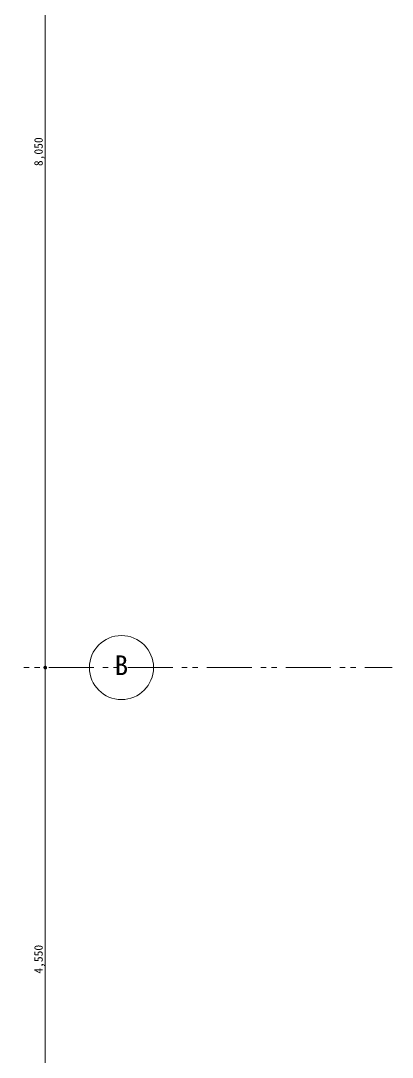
# Model space of a CAD drawing. Units: millimetres at full size. Extents: x -22551 to 92397, y -19340 to 14894.
# Drawn here: x 20966 to 23862, y -4271 to 3816 of the extents above; entities that cross this region are included whole.
import ezdxf
from ezdxf.enums import TextEntityAlignment as Align

# ---------------------------------------------------------------- set-up
doc = ezdxf.new("R2010")
doc.units = ezdxf.units.MM
doc.header["$LTSCALE"] = 70
doc.linetypes.add('DOUBLE_CHAIN1', pattern=[8.8, 5, -1, 0.6, -0.6, 0.6, -1])
doc.layers.add('2-0_通芯', color=7, linetype='Continuous', lineweight=15)
doc.styles.add('ＭＳ ゴシック', font='')
doc.styles.get('ＭＳ ゴシック').set_extended_font_data('MS Gothic')

# ---------------------------------------------------------------- blocks, each defined once
blk = doc.blocks.new('グループ部品-125')
at = {"layer": '2-0_通芯'}
blk.add_line((21156.61, -5780.7), (21156.61, 6819.3), dxfattribs=at)
at = {"layer": '2-0_通芯', "linetype": 'DOUBLE_CHAIN1'}
blk.add_line((-22551.09, -1230.7), (23861.61, -1230.7), dxfattribs=at)
at = {"layer": '2-0_通芯'}
blk.add_circle((21750.58, -1230.7), 250, dxfattribs=at)
at = {"layer": '2-0_通芯', "color": 4}
for points in [[(21141.61, -1230.7), (21171.61, -1230.7), (21144.48, -1221.88)], [(21171.61, -1230.7), (21141.61, -1230.7), (21168.75, -1239.52)], [(21141.61, -1230.7), (21144.48, -1239.52), (21168.75, -1239.52)], [(21151.98, -1216.43), (21144.48, -1221.88), (21168.75, -1221.88)], [(21168.75, -1221.88), (21144.48, -1221.88), (21171.61, -1230.7)], [(21161.25, -1244.97), (21168.75, -1239.52), (21144.48, -1239.52)], [(21161.25, -1244.97), (21144.48, -1239.52), (21151.98, -1244.97)], [(21161.25, -1216.43), (21151.98, -1216.43), (21168.75, -1221.88)]]:
    blk.add_solid(points, dxfattribs=at)
at = {"layer": '2-0_通芯', "style": 'ＭＳ ゴシック'}
for s, p in [('8,050', (21156.61, 2681.8)), ('4,550', (21156.61, -3618.2))]:
    blk.add_text(s, height=65.98, rotation=90, dxfattribs=at).set_placement(p, align=Align.BOTTOM_LEFT)
blk.add_text('B', height=154, dxfattribs=at).set_placement((21698.08, -1335.7), align=Align.BOTTOM_LEFT)

msp = doc.modelspace()

# ---------------------------------------------------------------- block references
at = {"layer": '2-0_通芯'}
msp.add_blockref('グループ部品-125', (0, 0), dxfattribs=at)

doc.saveas('drawing.dxf')
